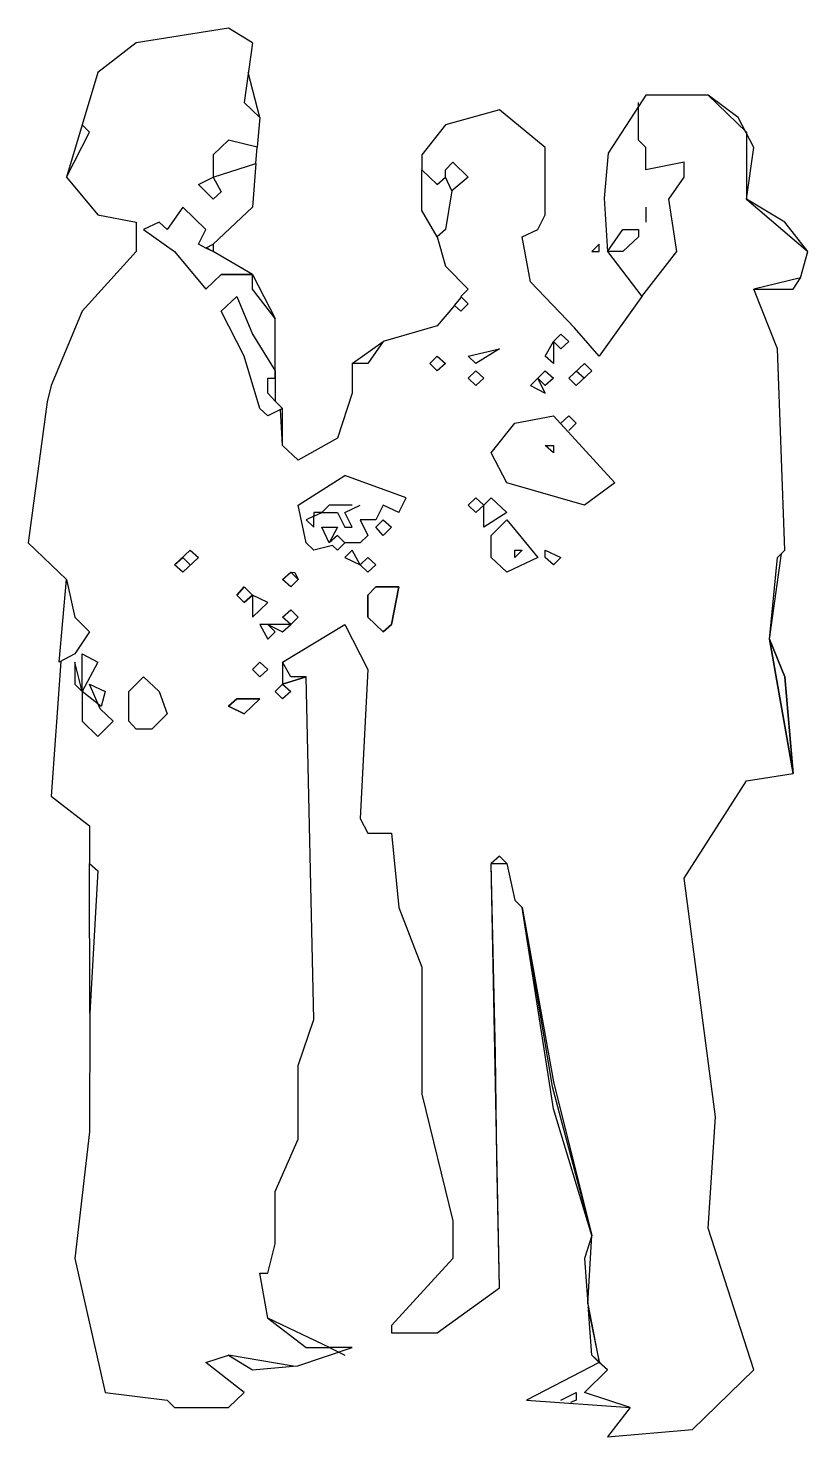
# Model space of a CAD drawing. Extents: x 3418 to 4371, y -978 to 744.
import ezdxf

# ---------------------------------------------------------------- set-up
doc = ezdxf.new("R2010")
doc.units = 0
doc.header["$LTSCALE"] = 50
doc.layers.get('0').update_dxf_attribs({"linetype": 'CONTINUOUS'})

msp = doc.modelspace()

# ---------------------------------------------------------------- linework, layer by layer
at = {"color": 0, "linetype": 'CONTINUOUS'}
for points in [[(3692.332812, 725.729101), (3692.332812, 725.729101), (3663.332812, 743.729101), (3550.332812, 725.729101), (3503.332812, 689.729101), (3484.332812, 625.729101), (3465.332812, 561.729101), (3503.332812, 515.729101), (3550.332812, 506.729101), (3550.332812, 470.729101)], [(3692.332812, 725.729101), (3682.332812, 652.729101), (3701.332812, 634.729101), (3687.377341, 689.554164)], [(4249.332812, 661.729101), (4173.332812, 661.729101), (4164.332812, 647.837796), (4127.332812, 590.729101), (4122.332812, 535.729101), (4126.332812, 470.729101), (4145.332812, 497.729101), (4164.332812, 497.729101), (4164.332812, 488.729101), (4145.332812, 470.729101), (4126.332812, 470.729101), (4168.332812, 415.729101), (4211.332812, 470.729101), (4201.332812, 534.729101), (4220.332812, 561.729101), (4220.332812, 579.729101), (4173.332812, 570.729101), (4173.332812, 597.729101), (4164.332812, 606.729101), (4164.332812, 652.729101)], [(4296.332812, 534.729101), (4305.332812, 597.729101), (4286.332812, 634.729101), (4249.332812, 661.729101), (4296.332812, 616.729101), (4296.332812, 534.729101)], [(4168.332812, 415.729101), (4116.332812, 342.729101), (4086.113507, 377.295291), (4032.332812, 433.729101), (4022.332812, 488.729101), (4041.332812, 497.729101), (4050.332812, 515.729101), (4050.332812, 597.729101), (3994.332812, 643.729101), (3928.332812, 625.729101), (3899.332812, 588.729101), (3899.332812, 570.729101), (3918.332812, 552.729101), (3928.332812, 561.729101), (3928.332812, 570.729101), (3937.332812, 579.729101), (3956.332812, 561.729101), (3936.067187, 544.994726), (3928.332812, 561.729101)], [(3465.332812, 561.729101), (3493.332812, 616.729101), (3484.332812, 625.729101)], [(3701.332812, 634.729101), (3698.363087, 598.432457), (3663.332812, 606.729101), (3644.332812, 588.729101), (3644.332812, 561.729101), (3654.332812, 543.729101), (3644.332812, 534.729101), (3626.332812, 552.729101), (3644.332812, 561.729101), (3696.71346, 578.270358), (3698.363087, 598.432457)], [(3696.71346, 578.270358), (3692.332812, 524.729101), (3644.332812, 479.729101), (3644.332812, 470.729101), (3635.695869, 475.047572), (3644.332812, 479.729101)], [(3936.067187, 544.994726), (3928.332812, 497.729101), (3918.332812, 488.729101), (3899.332812, 520.729101), (3899.332812, 570.729101)], [(4362.332812, 438.729101), (4371.332812, 470.729101), (4343.332812, 506.729101), (4296.332812, 534.729101), (4371.332812, 470.729101)], [(3644.332812, 470.729101), (3635.332812, 474.729101), (3626.332812, 479.729101), (3635.332812, 497.729101), (3607.332812, 524.729101), (3588.332812, 497.729101), (3578.332812, 506.729101), (3559.332812, 497.729101), (3597.332812, 470.729101), (3635.332812, 424.729101), (3654.332812, 442.729101), (3692.332812, 442.729101), (3644.332812, 470.729101)], [(4173.332812, 524.729101), (4173.332812, 506.729101)], [(3550.332812, 506.729101), (3550.332812, 470.729101), (3484.332812, 397.729101), (3446.332812, 306.729101), (3441.580565, 287.022432), (3418.332812, 114.729101), (3465.332812, 69.729101), (3475.332812, 23.729101), (3493.332812, 5.729101), (3475.332812, -21.270899), (3456.332812, -31.270899), (3465.332812, 69.729101)], [(3918.332812, 488.729101), (3928.332812, 452.729101), (3956.332812, 424.729101), (3947.332812, 415.729101), (3956.332812, 406.729101), (3947.332812, 397.729101), (3939.491903, 404.785919), (3948.091848, 414.970064)], [(4116.332812, 479.729101), (4107.332812, 470.729101), (4116.332812, 470.729101), (4116.332812, 479.729101)], [(3692.332812, 442.729101), (3654.332812, 442.729101)], [(3720.332812, 287.729101), (3711.332812, 297.729101), (3711.332812, 315.729101), (3720.332812, 315.729101), (3720.332812, 388.729101), (3692.332812, 424.729101), (3692.332812, 442.729101), (3720.332812, 388.729101)], [(4324.332812, -3.270899), (4334.332812, 96.729101), (4343.332812, 105.729101), (4334.332812, 351.729101), (4305.332812, 424.729101), (4353.332812, 424.729101), (4362.332812, 438.729101), (4305.332812, 424.729101)], [(4324.332812, -3.270899), (4339.202377, 101.598666), (4343.332812, 105.729101), (4334.332812, 351.729101), (4305.332812, 424.729101), (4353.332812, 424.729101), (4362.332812, 438.729101), (4305.332812, 424.729101)], [(3729.332812, 233.729101), (3729.332812, 278.729101), (3711.332812, 269.729101), (3701.332812, 278.729101), (3682.332812, 342.729101), (3654.332812, 397.729101), (3673.332812, 415.729101), (3692.332812, 369.729101), (3720.332812, 324.729101), (3720.332812, 315.729101), (3720.332812, 287.729101), (3729.332812, 278.729101)], [(3939.491903, 404.785919), (3918.332812, 379.729101), (3852.332812, 360.729101), (3833.332812, 333.729101), (3814.332812, 333.729101), (3852.332812, 360.729101)], [(4050.332812, 342.729101), (4060.332812, 360.729101), (4069.332812, 369.729101), (4079.332812, 360.729101), (4069.332812, 351.729101), (4060.332812, 360.729101), (4060.332812, 333.729101), (4060.332812, 333.729101), (4050.332812, 342.729101)], [(3956.332812, 342.729101), (3994.332812, 351.729101), (3965.332812, 333.729101), (3956.332812, 342.729101)], [(3814.332812, 333.729101), (3814.332812, 297.729101), (3796.332812, 242.729101), (3748.332812, 215.729101), (3729.332812, 233.729101), (3726.793627, 277.459508)], [(3918.332812, 342.729101), (3928.332812, 333.729101), (3918.332812, 324.729101), (3909.332812, 333.729101), (3918.332812, 342.729101)], [(4079.332812, 315.729101), (4098.332812, 333.729101), (4107.332812, 324.729101), (4088.332812, 306.729101), (4079.332812, 315.729101)], [(3965.332812, 324.729101), (3975.332812, 315.729101), (3965.332812, 306.729101), (3956.332812, 315.729101), (3965.332812, 324.729101)], [(4041.332812, 315.729101), (4032.332812, 306.729101), (4050.332812, 297.729101), (4041.332812, 315.729101)], [(4050.332812, 324.729101), (4060.332812, 315.729101), (4050.332812, 306.729101), (4041.332812, 315.729101), (4050.332812, 324.729101)], [(4088.332812, 324.729101), (4098.332812, 315.729101)], [(4069.332812, 260.729101), (4079.332812, 269.729101), (4088.332812, 260.729101), (4079.332812, 251.729101)], [(4050.332812, 233.729101), (4060.332812, 233.729101), (4060.332812, 224.729101), (4050.332812, 233.729101)], [(3805.332812, 114.729101), (3796.332812, 105.729101), (3790.291145, 111.166601), (3767.332812, 105.729101), (3758.332812, 114.729101), (3748.332812, 160.729101), (3805.332812, 196.729101)], [(3871.332812, 151.729101), (3880.332812, 169.729101), (3805.332812, 196.729101)], [(3814.332812, 160.729101), (3786.332812, 160.729101), (3777.332812, 151.729101), (3767.332812, 151.729101), (3767.332812, 146.992259), (3758.332812, 142.729101), (3767.332812, 133.729101), (3767.332812, 146.992259), (3777.332812, 151.729101), (3796.332812, 151.729101), (3805.332812, 133.729101), (3814.332812, 133.729101), (3805.332812, 151.729101), (3824.332812, 160.729101)], [(3871.332812, 151.729101), (3852.332812, 160.729101), (3843.332812, 142.729101), (3824.332812, 142.729101), (3833.332812, 123.729101), (3824.332812, 114.729101), (3805.332812, 114.729101), (3796.332812, 123.729101), (3786.332812, 114.729101), (3777.332812, 133.729101), (3796.332812, 133.729101), (3786.332812, 114.729101)], [(3975.332812, 160.729101), (3965.332812, 169.729101), (3956.332812, 160.729101), (3965.332812, 151.729101), (3975.332812, 160.729101)], [(3984.332812, 169.729101), (4003.332812, 151.729101), (3975.332812, 133.729101), (3975.332812, 160.729101), (3984.332812, 169.729101)], [(3843.332812, 133.729101), (3852.332812, 142.729101), (3862.332812, 133.729101), (3852.332812, 123.729101), (3843.332812, 133.729101)], [(3984.332812, 123.729101), (4003.332812, 142.729101), (4041.332812, 96.729101), (4003.332812, 78.729101), (3984.332812, 96.729101), (3984.332812, 123.729101)], [(3597.332812, 87.729101), (3616.332812, 105.729101), (3626.332812, 96.729101), (3607.332812, 78.729101), (3597.332812, 87.729101), (3607.332812, 96.729101), (3616.332812, 87.729101)], [(3824.332812, 87.729101), (3814.332812, 105.729101), (3805.332812, 96.729101), (3824.332812, 87.729101)], [(4013.332812, 105.729101), (4022.332812, 105.729101), (4013.332812, 96.729101), (4013.332812, 105.729101)], [(4050.332812, 105.729101), (4069.332812, 96.729101), (4060.332812, 87.729101), (4050.332812, 96.729101), (4050.332812, 105.729101)], [(3833.332812, 96.729101), (3843.332812, 87.729101), (3833.332812, 78.729101), (3824.332812, 87.729101), (3833.332812, 96.729101)], [(3711.332812, 41.729101), (3692.332812, 50.729101), (3682.332812, 60.729101), (3673.332812, 50.729101), (3682.332812, 41.729101), (3692.332812, 50.729101), (3692.332812, 23.729101), (3711.332812, 41.729101)], [(3871.332812, 60.729101), (3843.332812, 60.729101), (3833.332812, 50.729101), (3833.332812, 23.729101), (3852.332812, 5.729101), (3862.332812, 14.729101), (3871.332812, 60.729101)], [(3843.332812, 60.729101), (3871.332812, 60.729101), (3862.332812, 14.729101), (3852.332812, 5.729101), (3833.332812, 23.729101), (3833.332812, 50.729101), (3843.332812, 60.729101)], [(3739.332812, 32.729101), (3748.332812, 23.729101), (3739.332812, 14.729101), (3729.332812, 23.729101), (3739.332812, 32.729101)], [(3739.332812, 14.729101), (3701.332812, 14.729101), (3711.332812, -3.270899), (3720.332812, 5.729101), (3711.332812, 14.729101)], [(3739.332812, 14.729101), (3701.332812, 14.729101), (3711.332812, -3.270899), (3720.332812, 5.729101), (3711.332812, 14.729101)], [(3711.332812, 14.729101), (3729.332812, 5.729101), (3739.332812, 14.729101)], [(3729.332812, -31.270899), (3805.332812, 14.729101), (3833.332812, -40.270899), (3824.332812, -222.270899), (3833.332812, -240.270899), (3862.332812, -240.270899), (3871.332812, -331.270899), (3899.332812, -404.270899), (3899.332812, -559.270899), (3937.332812, -714.270899), (3937.332812, -760.270899), (3862.332812, -842.270899), (3862.332812, -851.270899), (3918.332812, -851.270899), (3994.332812, -796.270899), (3991.12498, -638.221472), (3989.378082, -510.808748), (3984.332812, -277.270899), (4003.332812, -277.270899), (3994.332812, -268.270899), (3984.332812, -277.270899)], [(3729.332812, -31.270899), (3805.332812, 14.729101), (3833.332812, -40.270899), (3824.332812, -222.270899), (3833.332812, -240.270899), (3862.332812, -240.270899), (3871.332812, -331.270899), (3899.332812, -404.270899), (3899.332812, -559.270899), (3937.332812, -714.270899), (3937.332812, -760.270899), (3862.332812, -842.270899), (3862.332812, -851.270899), (3918.332812, -851.270899), (3994.332812, -796.270899), (3984.332812, -277.270899), (4003.332812, -277.270899), (4013.332812, -322.270899), (4022.332812, -331.270899), (4060.332812, -544.270899), (4107.332812, -732.270899), (4060.332812, -577.270899), (4022.332812, -331.270899), (4058.971133, -550.119459), (4107.332812, -732.270899), (4098.332812, -760.270899), (4102.54767, -815.532371), (4107.332812, -732.270899)], [(3729.332812, 5.729101), (3739.332812, 14.729101)], [(4154.332812, -942.270899), (4126.332812, -978.270899), (4230.332812, -969.270899), (4305.332812, -896.270899), (4249.332812, -723.270899), (4258.332812, -587.270899), (4220.332812, -295.270899), (4296.332812, -176.270899), (4353.332812, -167.270899), (4343.332812, -49.270899), (4324.332812, -3.270899), (4353.332812, -167.270899)], [(4154.332812, -942.270899), (4126.332812, -978.270899), (4230.332812, -969.270899), (4305.332812, -896.270899), (4249.332812, -723.270899), (4258.332812, -587.270899), (4220.332812, -295.270899), (4296.332812, -176.270899), (4353.332812, -167.270899), (4324.332812, -3.270899), (4343.332812, -49.270899), (4353.332812, -167.270899)], [(3458.160263, -30.309083), (3446.332812, -195.270899), (3493.332812, -231.270899), (3493.332812, -277.270899), (3503.332812, -286.270899), (3493.801339, -460.16904), (3493.332812, -277.270899)], [(3484.332812, -67.270899), (3475.332812, -31.270899), (3475.332812, -58.270899), (3484.332812, -67.270899), (3484.332812, -103.270899), (3503.332812, -122.270899), (3522.332812, -103.270899), (3506.386383, -88.163757), (3493.332812, -58.270899), (3512.332812, -67.270899), (3507.71119, -85.514143), (3484.332812, -67.270899)], [(3484.332812, -21.270899), (3503.332812, -31.270899), (3484.332812, -67.270899), (3484.332812, -21.270899)], [(3701.332812, -31.270899), (3711.332812, -40.270899), (3701.332812, -49.270899), (3692.332812, -40.270899), (3701.332812, -31.270899)], [(3729.332812, -58.270899), (3758.332812, -49.270899), (3739.332812, -49.270899), (3729.332812, -31.270899), (3729.332812, -58.270899)], [(3729.332812, -58.270899), (3758.332812, -49.270899), (3739.332812, -49.270899), (3729.332812, -31.270899), (3729.332812, -58.270899)], [(3541.332812, -67.270899), (3559.332812, -49.270899), (3578.332812, -67.270899), (3588.332812, -94.270899), (3569.332812, -113.270899), (3550.332812, -113.270899), (3541.332812, -103.270899), (3541.332812, -67.270899), (3559.332812, -49.270899)], [(3711.332812, -833.270899), (3701.332812, -778.270899), (3711.332812, -778.270899), (3720.332812, -742.270899), (3720.332812, -678.270899), (3748.332812, -614.270899), (3748.332812, -524.270899), (3767.332812, -468.270899), (3758.332812, -49.270899), (3729.332812, -58.270899), (3739.332812, -67.270899), (3729.332812, -76.270899), (3720.332812, -67.270899), (3729.332812, -58.270899)], [(3720.332812, -67.270899), (3729.332812, -58.270899), (3739.332812, -67.270899), (3729.332812, -76.270899), (3720.332812, -67.270899)], [(3729.332812, -76.270899), (3720.332812, -67.270899), (3729.332812, -58.270899), (3739.332812, -67.270899), (3729.332812, -76.270899)], [(3673.332812, -76.270899), (3701.332812, -76.270899), (3682.332812, -94.270899), (3663.332812, -85.270899), (3673.332812, -76.270899)], [(3701.332812, -76.270899), (3673.332812, -76.270899), (3663.332812, -85.270899), (3682.332812, -94.270899), (3701.332812, -76.270899)], [(4003.332812, -277.270899), (4013.332812, -322.270899), (4022.332812, -331.270899), (4022.332812, -331.270899), (4022.332812, -331.270899), (4058.971133, -550.119459), (4107.332812, -732.270899), (4060.332812, -577.270899), (4022.332812, -331.270899)], [(3493.801339, -460.16904), (3493.332812, -605.270899), (3475.332812, -760.270899), (3512.332812, -924.270899), (3588.332812, -933.270899), (3597.332812, -942.270899), (3663.332812, -942.270899), (3682.332812, -924.270899), (3635.332812, -887.270899), (3663.332812, -878.270899), (3692.332812, -896.270899), (3742.405123, -891.937719), (3663.332812, -878.270899)], [(4107.332812, -732.270899), (4098.332812, -760.270899), (4102.54767, -815.532371), (4107.332812, -732.270899)], [(4102.332812, -819.270899), (4116.211658, -886.682438), (4107.332812, -878.270899), (4103.127043, -823.128592)], [(4102.54767, -815.532371), (4116.332812, -887.270899), (4107.332812, -878.270899), (4103.127043, -823.128592)], [(3786.532812, -869.270899), (3711.332812, -833.270899), (3758.332812, -869.270899), (3786.532812, -869.270899)], [(3742.405123, -891.937719), (3747.830056, -891.468253), (3814.332812, -869.270899), (3786.532812, -869.270899), (3805.332812, -878.270899)], [(4116.332812, -887.270899), (4027.332812, -933.270899), (4154.332812, -942.270899), (4098.332812, -924.270899), (4126.332812, -896.270899), (4116.211658, -886.682438)], [(4116.332812, -887.270899), (4027.332812, -933.270899), (4154.332812, -942.270899), (4098.332812, -924.270899), (4126.332812, -896.270899), (4116.332812, -887.270899)], [(4069.332812, -933.270899), (4088.332812, -924.270899), (4088.332812, -933.270899), (4088.332812, -933.270899)], [(4069.332812, -933.270899), (4088.332812, -924.270899), (4088.332812, -933.270899), (4081.226493, -936.411228)]]:
    msp.add_lwpolyline(points, dxfattribs=at)
for points in [[(3984.332812, 224.729101), (4013.332812, 260.729101), (4060.332812, 269.729101), (4135.332812, 187.729101), (4098.332812, 160.729101), (4003.332812, 187.729101), (3984.332812, 224.729101)], [(3744.230546, 78.311172), (3748.332812, 69.729101), (3739.332812, 60.729101), (3729.332812, 69.729101), (3739.332812, 78.729101)], [(3729.332812, 69.729101), (3739.332812, 78.729101), (3748.332812, 69.729101), (3739.332812, 60.729101)], [(3673.332812, 50.729101), (3682.332812, 60.729101), (3692.332812, 50.729101), (3682.332812, 41.729101)], [(3692.332812, 50.729101), (3692.332812, 23.729101), (3711.332812, 41.729101)], [(3739.332812, 32.729101), (3748.332812, 23.729101), (3739.332812, 14.729101), (3729.332812, 23.729101)], [(3701.332812, -31.270899), (3692.332812, -40.270899), (3701.332812, -49.270899), (3711.332812, -40.270899)]]:
    msp.add_lwpolyline(points, close=True, dxfattribs=at)

doc.saveas('drawing.dxf')
